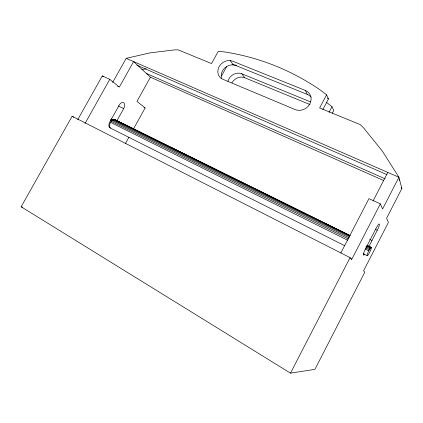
<?xml version="1.0" encoding="UTF-8"?>
<svg xmlns="http://www.w3.org/2000/svg" width="423" height="423" viewBox="0 0 423 423"><rect width="100%" height="100%" fill="white"/><g stroke="black" fill="none" stroke-linecap="round" stroke-linejoin="round"><path stroke-width="0.63" d="M367.212 245.34L371.42 247.36L371.145 249.062L369.792 252.171A4.679 0.756 -63.6 0 1 367.153 255.656L363.161 253.657M112.624 82.527L126.17 58.348L149.922 52.901L174.25 49.919L178.157 49.856L211.542 63.566L218.247 51.336L223.899 51.865A288.275 255.825 -79.6 0 1 320.846 90.385L326.572 94.847L319.629 107.939L360.253 124.616L363.611 127.915L382.387 151.175L398.931 177.258L401.85 188.558L386.596 218.257L388.404 222.44L363.542 270.889L364.816 272.137L314.95 369.348L290.49 373.144L21.15 206.773L72.137 116.246L350.075 257.639L351.777 259.315L380.362 203.87L368.951 198.636L340.822 253.002M290.49 373.144L350.075 257.639M369.083 246.191L377.284 230.244A5.837 0.968 -63.9 0 0 379.362 224.063A5.837 0.968 -63.9 0 0 376.142 228.193L365.414 249.052A5.848 0.973 -63.6 0 0 363.357 254.382A5.848 0.973 -63.6 0 0 364.668 254.154M373.054 200.978L387.812 172.41M332.256 113.253L333.736 110.456L332.029 106.739L326.54 102.424M322.807 109.583L328.449 98.94L326.572 94.847M329.025 112.418L332.029 106.739M367.153 255.656A4.679 0.756 -63.6 0 1 368.777 250.834L370.442 248.084L371.42 247.36M221.567 75.923L226.744 66.437M125.43 143.524L128.925 137.216M133.372 129.189L145.131 107.965L136.978 101.367L150.403 77.203L133.599 61.584L119.339 87.085L109.779 79.344L102.313 75.923L77.684 119.73M117.012 120.587L123.696 108.584A4.79 2.781 -65 0 0 123.759 102.72A4.79 2.781 -65 0 0 119.186 105.184L109.811 121.988A4.796 2.797 -63.6 0 0 110.509 128.032M85.028 123.468L109.779 79.344M344.703 245.705L110.54 128.132A4.801 2.792 -63.6 0 1 110.535 122.347C111.418 120.809 113.264 118.778 115.204 119.762L349.99 235.484M141.726 69.716L146.184 68.732M232.195 64.634L233.406 64.756M305.284 90.395A11.178 10.004 -32.1 0 1 309.832 103.931A11.178 10.004 -32.1 0 1 295.069 109.541L222.71 79.207A10.496 9.026 -40.9 0 1 218.543 67.892A10.496 9.026 -40.9 0 1 230.165 60.574L232.555 61.161L305.284 90.395L307.473 94.498A11.003 9.877 -31.8 0 1 311.159 97.174M230.165 60.574L233.359 64.904L235.717 65.491L307.473 94.498M21.15 206.773L22.387 207.191M227.934 81.306A10.036 8.73 -40.5 0 1 241.771 73.766L310.434 101.837M241.771 73.766L244.668 77.721L309.98 104.566M126.17 58.348L398.931 177.258L382.588 209.004L380.362 203.87M136.846 65.158L386.955 174.651M146.374 73.459L385.136 178.807M150.403 77.203L383.582 180.468M117.642 86.297L118.773 86.821M143.979 107.421L145.131 107.965M118.34 106.009L123.696 108.584M375.524 229.398L377.284 230.244M369.676 239.344L372.018 240.486M114.527 119.487L350.292 235.701M116.309 120.613L117.494 121.195M118.678 121.782L126.963 125.864M133.472 129.078L134.657 129.66M139.394 131.992L142.35 133.451M145.311 134.911L157.15 140.748M166.028 145.126L167.207 145.713M171.944 148.045L176.677 150.382M177.861 150.963L186.146 155.051M192.655 158.26L193.84 158.847M198.577 161.179L201.533 162.638M204.494 164.098L216.333 169.935M225.21 174.313L226.39 174.9M232.904 178.109L235.86 179.569M238.821 181.028L243.553 183.36M244.737 183.947L245.922 184.528M259.537 191.244L260.716 191.825M265.454 194.162L270.186 196.494M271.37 197.081L275.516 199.122M292.087 207.296L295.043 208.756M298.004 210.215L302.736 212.547M303.92 213.134L305.105 213.715M318.72 220.431L319.899 221.012M324.637 223.349L329.369 225.681M330.553 226.268L334.699 228.309M113.734 119.513L349.853 235.992M111.207 118.863L113.56 120.026M112.878 119.846L349.863 236.901M111.624 119.307L112.798 119.889M367.481 245.705L371.473 247.682M111.207 119.244L112.973 120.116M366.873 245.583L370.886 247.566M110.519 119.508L112.291 120.386M366.424 246.096L370.442 248.084M112.021 120.46L349.197 237.826M110.424 120.291L111.603 120.872M365.895 246.842L369.919 248.835M111.223 121.311L348.478 238.974M365.9 248.063L369.353 249.776M110.535 122.347L347.759 240.275M365.329 249.115L368.777 250.834M350.651 258.744L351.777 259.315M72.137 116.246L73.798 117.293M327.423 98.136L328.449 98.94M102.313 75.923L103.328 76.737M115.204 119.762L115.722 120.322M399.005 179.135L399.698 180.23M401.157 187.468L401.85 188.558M234.035 64.856A274.405 245.493 -80.5 0 1 236.563 65.274M221.499 78.17A10.337 8.925 -40.8 0 1 233.359 64.904M231.931 82.834A9.893 8.634 -40.4 0 1 244.668 77.721"/></g></svg>
